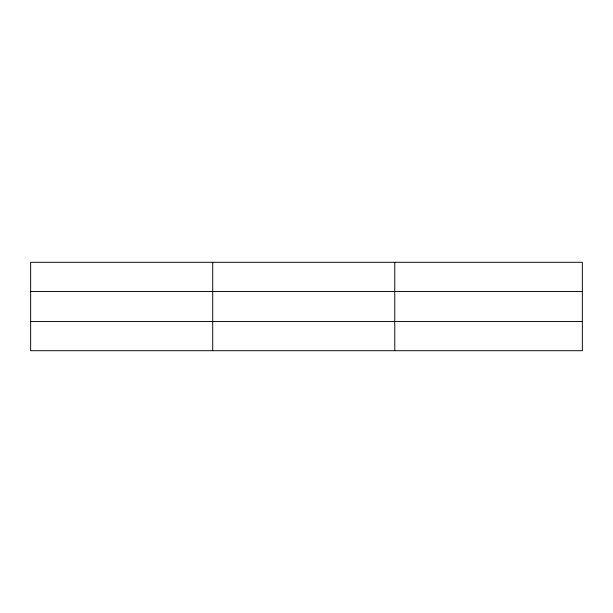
<?xml version="1.0" encoding="UTF-8"?>
<svg xmlns="http://www.w3.org/2000/svg" width="613" height="613" viewBox="0 0 613 613"><rect width="100%" height="100%" fill="white"/><g stroke="black" fill="none" stroke-linecap="round" stroke-linejoin="round"><path stroke-width="0.92" d="M212.711 262.295L212.711 350.705M394.772 262.295L394.772 350.705M582.35 291.474L582.35 262.295L30.65 262.295L30.65 350.705L582.35 350.705L582.35 291.474L30.65 291.474M30.65 321.526L582.35 321.526"/></g></svg>
